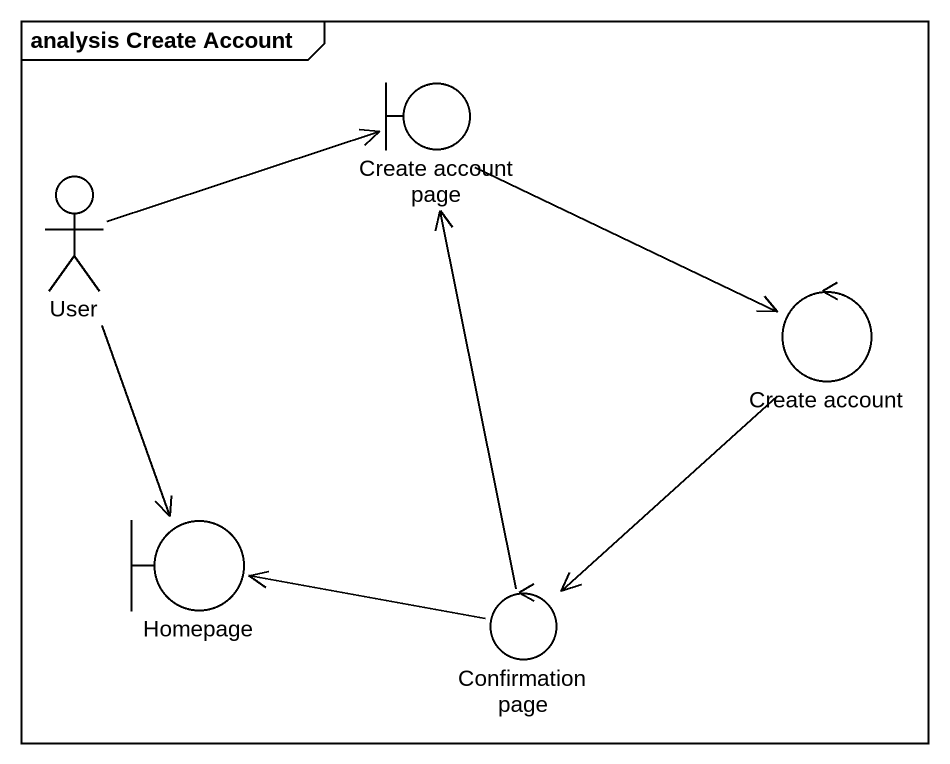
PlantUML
@startuml
mainframe analysis Create Account
boundary "Create account page" as Create_account_page
actor User
control "Create account" as Create_account
boundary Homepage
control "Confirmation page" as Confirmation_page
Create_account_page -right-> Create_account
User -right-> Create_account_page
User --> Homepage
Create_account --> Confirmation_page
Confirmation_page -up-> Create_account_page
Confirmation_page -left-> Homepage
@enduml
